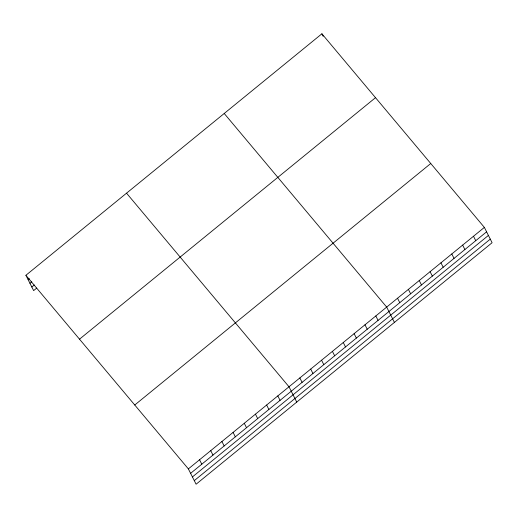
<?xml version="1.0" encoding="UTF-8"?>
<svg xmlns="http://www.w3.org/2000/svg" width="518" height="518" viewBox="0 0 518 518"><rect width="100%" height="100%" fill="white"/><g stroke="black" fill="none" stroke-linecap="round" stroke-linejoin="round"><path stroke-width="0.78" d="M25.9 275.285L321.898 33.787L484.362 227.396L492.1 242.715L196.102 484.213L188.364 468.894L25.9 275.285L33.638 290.604L36.746 288.073M28.14 279.714L29.384 278.703M29.953 283.307L31.818 281.786M31.825 287.011L34.311 284.984M79.513 339.173L375.511 97.675M134.751 405.005L430.749 163.507M188.364 468.894L484.362 227.396M190.605 473.329L486.603 231.824M192.418 476.923L488.416 235.418M194.289 480.62L490.287 239.122M224.216 113.481L386.681 307.09L394.418 322.41M126.541 193.175L289.005 386.784L296.743 402.104M473.51 236.253L475.744 240.682M462.652 245.105L464.892 249.54M451.8 253.962L454.04 258.391M440.947 262.814L443.188 267.249M321.898 33.787L323.174 36.318M430.095 271.672L432.336 276.1M419.243 280.523L421.477 284.958M408.391 289.381L410.625 293.81M397.533 298.232L399.773 302.667M375.828 315.948L378.069 320.377M364.976 324.799L367.217 329.234M354.124 333.657L356.358 338.086M343.272 342.508L345.506 346.943M332.414 351.366L334.654 355.795M321.561 360.217L323.802 364.653M310.709 369.075L312.95 373.504M299.857 377.933L302.098 382.362M277.823 395.907L280.057 400.343M266.64 405.031L268.874 409.466M255.458 414.154L257.692 418.589M244.276 423.277L246.516 427.713M233.094 432.4L235.334 436.836M221.911 441.524L224.152 445.959M210.729 450.647L212.969 455.082M199.547 459.77L201.787 464.206"/></g></svg>
